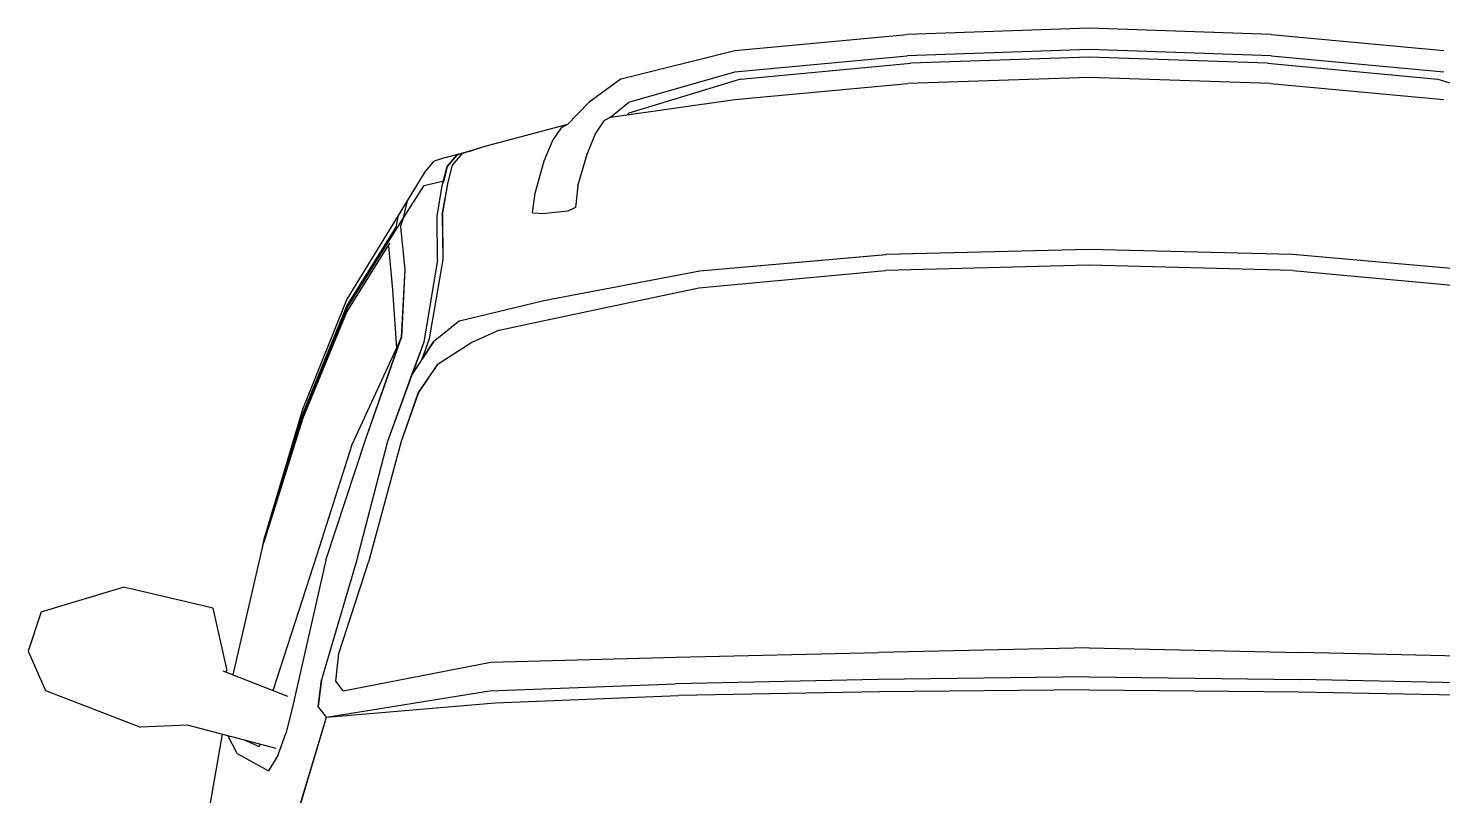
# Model space of a CAD drawing. Header units: millimetres. Extents: x 1343 to 64046, y 44602 to 77982.
# Drawn here: x 16596 to 17797, y 55961 to 56613 of the extents above; entities that cross this region are included whole.
import ezdxf

# ---------------------------------------------------------------- set-up
doc = ezdxf.new("R2010")
doc.units = ezdxf.units.MM

# ---------------------------------------------------------------- blocks, each defined once
blk = doc.blocks.new('A$C54F459B4')
for p, q in [((901, 1660.4), (746.5, 1655.1)), ((1055.4, 1655.1), (901, 1660.4)), ((599.9, 1641.6), (746.5, 1655.1)), ((1055.4, 1655.1), (1202, 1641.6)), ((503.4, 1617.5), (599.9, 1641.6)), ((599.9, 1623.4), (746.5, 1636.9)), ((901, 1642.2), (746.5, 1636.9)), ((901, 1635.8), (749.4, 1630.6)), ((1055.4, 1636.9), (901, 1642.2)), ((1052.5, 1630.6), (901, 1635.8)), ((1055.4, 1636.9), (1202, 1623.4)), ((510, 1597.5), (599.9, 1623.4)), ((604.8, 1617), (749.4, 1630.6)), ((1052.5, 1630.6), (1197.1, 1617)), ((503.4, 1617.5), (476.2, 1597.6)), ((604.8, 1617), (510, 1588.1)), ((599.9, 1599.7), (747, 1613.3)), ((901, 1618.5), (747, 1613.3)), ((1055, 1613.3), (901, 1618.5)), ((1055, 1613.3), (1202.1, 1599.7)), ((1197.1, 1617), (1291.9, 1588.1)), ((458, 1578.5), (476.2, 1597.6)), ((494.3, 1584.8), (599.9, 1599.7)), ((494.3, 1584.8), (510, 1597.5)), ((510, 1588.1), (508.5, 1586.8)), ((458, 1578.5), (386.7, 1559.6)), ((452.5, 1575.8), (445.6, 1565.8)), ((452.5, 1575.8), (445.6, 1565.8)), ((458, 1578.5), (452.5, 1575.8)), ((458, 1578.5), (456.2, 1577.7)), ((488.8, 1581.6), (482, 1571.4)), ((488.8, 1581.6), (482, 1571.4)), ((494.3, 1584.8), (488.8, 1581.6)), ((494.3, 1584.8), (488.8, 1581.6)), ((438, 1547.7), (445.6, 1565.8)), ((438, 1547.7), (445.6, 1565.8)), ((474.5, 1553.4), (482, 1571.4)), ((474.5, 1553.4), (482, 1571.4)), ((354.4, 1550.4), (344.7, 1547.3)), ((354.4, 1550.4), (375.3, 1556.1)), ((363.8, 1552.4), (355.8, 1543)), ((355.8, 1543), (363.8, 1552.4)), ((368.3, 1553.6), (360.3, 1544.2)), ((368.3, 1553.6), (360.3, 1544.2)), ((386.6, 1559.7), (363.8, 1552.4)), ((363.8, 1552.4), (363.8, 1552.4)), ((363.8, 1552.4), (363.8, 1552.4)), ((386.7, 1559.6), (368.3, 1553.6)), ((368.4, 1553.6), (368.3, 1553.6)), ((386.6, 1559.7), (374.6, 1555.7)), ((466.8, 1526.5), (474.5, 1553.4)), ((466.8, 1526.5), (474.5, 1553.4)), ((321.9, 1513.7), (336.9, 1538.2)), ((336.9, 1538.2), (344.7, 1547.3)), ((351.6, 1526.6), (355.8, 1543)), ((351.6, 1526.6), (355.8, 1543)), ((355.8, 1543), (352.8, 1530.8)), ((355.8, 1543), (355.8, 1543)), ((356.2, 1528), (360.3, 1544.2)), ((356.2, 1528), (360.3, 1544.2)), ((430.4, 1520.1), (438, 1547.7)), ((430.4, 1520.1), (438, 1547.7)), ((318.7, 1499.2), (336.1, 1526.8)), ((336.1, 1526.8), (352.8, 1530.8)), ((347.1, 1500.7), (351.6, 1526.6)), ((347.1, 1500.7), (351.6, 1526.6)), ((351.6, 1526.6), (352.8, 1530.8)), ((351.6, 1501.8), (356.2, 1528)), ((351.6, 1526.6), (351.6, 1526.6)), ((351.7, 1501.8), (356.2, 1528)), ((466.8, 1526.5), (464.6, 1507.9)), ((321.8, 1513.7), (314.2, 1501.2)), ((318.7, 1499.2), (321.9, 1513.7)), ((428.2, 1503.4), (430.4, 1520.1)), ((428.2, 1503.4), (430.4, 1520.1)), ((351.6, 1501.8), (352, 1463.9)), ((351.7, 1501.8), (352, 1463.9)), ((428.2, 1503.4), (439.1, 1502.9)), ((458.2, 1504.9), (439.1, 1502.9)), ((458.2, 1504.9), (439.1, 1502.9)), ((464.6, 1507.9), (458.2, 1504.9)), ((464.6, 1507.9), (458.2, 1504.9)), ((314.2, 1501.2), (270.4, 1430.1)), ((270.5, 1422.3), (318.7, 1499.2)), ((312.2, 1491.4), (270.5, 1424.7)), ((312.2, 1491.4), (270.5, 1424.7)), ((314.2, 1501.2), (312.2, 1491.4)), ((316.2, 1491.5), (318.7, 1499.2)), ((316.2, 1491.5), (316.2, 1491.5)), ((316.2, 1491.5), (319.7, 1455.2)), ((347.1, 1500.7), (347.1, 1500.7)), ((347.6, 1463.4), (347.1, 1500.7)), ((306.8, 1477.6), (270.4, 1419.5)), ((306.7, 1477.6), (271.3, 1420.9)), ((306, 1475.2), (306.7, 1477.6)), ((306, 1475.2), (306.8, 1477.6)), ((306, 1475.2), (309.3, 1438)), ((306, 1475.2), (309.3, 1438)), ((570.3, 1454.1), (728.3, 1468)), ((570.3, 1454.1), (728.4, 1468)), ((901, 1472.4), (728.3, 1468)), ((901, 1472.4), (728.3, 1468)), ((901, 1472.4), (728.4, 1468)), ((1073.6, 1468), (901, 1472.4)), ((1073.6, 1468), (901, 1472.4)), ((1231.7, 1454.1), (1073.6, 1468)), ((1231.7, 1454.1), (1073.6, 1468)), ((1073.6, 1468), (1073.6, 1468)), ((319.7, 1455.2), (316.7, 1397.6)), ((319.7, 1455.2), (316.8, 1397.6)), ((347.6, 1463.4), (335.8, 1393.6)), ((352, 1463.9), (340.5, 1396.3)), ((352, 1463.9), (340.5, 1396.3)), ((347.6, 1463.4), (347.6, 1463.5)), ((437.7, 1429), (570.3, 1454.1)), ((569.3, 1439.7), (728, 1454.4)), ((570.3, 1454.1), (570.3, 1454.1)), ((901, 1459.1), (728, 1454.4)), ((901, 1459.1), (728, 1454.4)), ((1074, 1454.4), (901, 1459.1)), ((1074, 1454.4), (1232.6, 1439.7)), ((270.4, 1430.1), (232.8, 1336.2)), ((309.3, 1438), (312.6, 1388.4)), ((309.3, 1438), (312.6, 1388.5)), ((434.1, 1411.2), (569.3, 1439.7)), ((434.1, 1411.2), (569.3, 1439.7)), ((270.5, 1424.7), (233, 1333)), ((270.5, 1424.7), (233, 1333)), ((270.5, 1422.3), (233, 1331.1)), ((270.5, 1422.2), (233, 1331.1)), ((270.4, 1419.5), (233, 1329)), ((270.5, 1422.3), (270.5, 1422.2)), ((366.3, 1411.6), (437.7, 1429)), ((366.3, 1411.6), (437.7, 1429)), ((437.7, 1429), (437.7, 1429)), ((366.3, 1411.6), (344.1, 1393.7)), ((366.3, 1411.6), (344.1, 1393.7)), ((399.9, 1403.8), (434.1, 1411.2)), ((399.9, 1403.8), (434.1, 1411.2)), ((274.9, 1306.7), (316.8, 1397.6)), ((286.6, 1311.4), (316.8, 1397.6)), ((286.6, 1311.3), (316.7, 1397.6)), ((335.8, 1393.6), (305, 1309.2)), ((335.8, 1393.6), (325.8, 1366.3)), ((344.1, 1393.7), (325.9, 1366.3)), ((335.8, 1393.6), (325.9, 1366.3)), ((340.5, 1396.3), (334.2, 1378.8)), ((334.2, 1378.8), (344.1, 1393.7)), ((344.1, 1393.7), (344.1, 1393.7)), ((399.9, 1403.8), (376.6, 1393.3)), ((399.9, 1403.8), (376.6, 1393.3)), ((376.6, 1393.3), (347.3, 1374.3)), ((376.6, 1393.3), (347.3, 1374.3)), ((334.2, 1378.8), (325.8, 1366.3)), ((347.3, 1374.3), (331.2, 1350.7)), ((347.3, 1374.3), (331.3, 1350.7)), ((334.2, 1378.8), (334.2, 1378.8)), ((325.8, 1366.3), (305, 1309.2)), ((331.2, 1350.7), (316.6, 1309.1)), ((331.3, 1350.7), (316.6, 1309.1)), ((232.8, 1336.2), (200.9, 1228.7)), ((238.3, 1341.8), (233, 1329)), ((233, 1329), (200, 1223.5)), ((200.4, 1225.2), (233, 1331.1)), ((233, 1331.1), (200.4, 1225.2)), ((200.7, 1226.7), (233, 1333)), ((200.7, 1226.7), (233, 1333)), ((233, 1329), (220.4, 1288.8)), ((252.6, 1208.2), (286.6, 1311.4)), ((252.6, 1208.2), (286.6, 1311.3)), ((245.2, 1213.1), (274.9, 1306.7)), ((245.2, 1213.1), (274.9, 1306.7)), ((274.9, 1306.7), (275.6, 1308)), ((305, 1309.2), (278.4, 1206.5)), ((305, 1309.2), (278.4, 1206.5)), ((316.6, 1309.1), (289, 1206.6)), ((316.6, 1309.1), (289, 1206.6)), ((270.5, 1292.7), (270.5, 1292.8)), ((270.5, 1292.6), (270.5, 1292.7)), ((198.9, 1219.2), (200.9, 1228.7)), ((199.8, 1222.7), (200.7, 1226.7)), ((199.9, 1222.9), (200.7, 1226.7)), ((200.8, 1228.4), (200.9, 1228.7)), ((173.9, 1110.8), (199.4, 1221.2)), ((199.4, 1221.2), (200, 1223.5)), ((200.4, 1225.2), (200, 1223.5)), ((207.9, 1097.4), (245.2, 1213.1)), ((252.6, 1208.2), (224.1, 1082.1)), ((252.6, 1208.2), (224.2, 1082.1)), ((245.2, 1213.1), (245.2, 1213.1)), ((278.4, 1206.5), (248.9, 1106.5)), ((263.6, 1128.8), (289, 1206.6)), ((289, 1206.6), (289, 1206.6)), ((11, 1164.4), (80.6, 1185.3)), ((88.3, 1183.6), (80.6, 1185.3)), ((88.4, 1183.6), (88.3, 1183.6)), ((152.3, 1168.6), (88.3, 1183.6)), ((156.6, 1167.4), (152.3, 1168.6)), ((156.6, 1167.4), (168.6, 1114.6)), ((11, 1164.4), (0, 1131)), ((0, 1131), (14.7, 1097.5)), ((550.1, 1125.8), (722, 1129.9)), ((550.1, 1125.8), (722, 1129.9)), ((901, 1133.8), (722, 1129.9)), ((901, 1133.8), (722, 1129.9)), ((901, 1133.8), (1080, 1129.9)), ((901, 1133.8), (1080, 1129.9)), ((1251.9, 1125.8), (1080, 1129.9)), ((1251.9, 1125.8), (1080, 1129.9)), ((261.1, 1105.5), (263.6, 1128.8)), ((261.1, 1105.5), (263.6, 1128.8)), ((267.4, 1097.2), (392.7, 1121.6)), ((392.7, 1121.6), (550.1, 1125.8)), ((392.7, 1121.6), (550.1, 1125.8)), ((165.1, 1114.3), (220, 1092.6)), ((167.8, 1113.2), (168.6, 1114.6)), ((167.8, 1113.2), (168.6, 1114.6)), ((168.6, 1114.6), (168.6, 1114.6)), ((248.9, 1106.5), (246.1, 1083.8)), ((246.2, 1083.8), (248.9, 1106.5)), ((267.4, 1097.2), (261.1, 1105.5)), ((267.4, 1097.2), (261.1, 1105.5)), ((721.7, 1106.7), (549.5, 1103.1)), ((901, 1109.1), (721.7, 1106.7)), ((901, 1109.1), (1080.2, 1106.7)), ((1252.4, 1103.1), (1080.2, 1106.7)), ((14.7, 1097.5), (95.2, 1066.2)), ((253.3, 1074.7), (391.6, 1097.1)), ((391.6, 1097.1), (549.5, 1103.1)), ((396.5, 1087.1), (552.3, 1093.1)), ((723, 1096.4), (552.3, 1093.1)), ((723, 1096.4), (552.3, 1093.1)), ((901, 1098), (723, 1096.4)), ((901, 1098), (1079, 1096.4)), ((1079, 1096.4), (1249.7, 1093.1)), ((1079, 1096.4), (1249.7, 1093.1)), ((224.1, 1082.1), (218.8, 1061)), ((224.2, 1082.1), (218.8, 1061)), ((224.6, 1084.1), (224.6, 1084)), ((253.3, 1074.7), (246.1, 1083.8)), ((253.3, 1074.7), (396.5, 1087.1)), ((396.5, 1087.1), (552.3, 1093.1)), ((219.5, 962.5), (253.3, 1074.7)), ((219.6, 962.5), (253.3, 1074.7)), ((253.3, 1074.7), (253.3, 1074.7)), ((135.3, 1068.1), (95.2, 1066.2)), ((134.9, 1068.2), (210.2, 1048.4)), ((152, 985.6), (164.8, 1060.4)), ((177.5, 1043.8), (169.3, 1059.2)), ((177.5, 1043.8), (169.3, 1059.2)), ((212.3, 1042.9), (218.8, 1061)), ((183.4, 1055.5), (196.1, 1049.9)), ((183.4, 1055.5), (196.1, 1049.8)), ((196.6, 1052), (196.1, 1049.8)), ((177.5, 1043.8), (204, 1029.2)), ((177.5, 1043.8), (204, 1029.2)), ((212.3, 1042.9), (204, 1029.2)), ((212.3, 1042.8), (212.3, 1042.9)), ((241, 1033.8), (241.3, 1034.8)), ((204, 1029.2), (204, 1029.2))]:
    blk.add_line(p, q)

msp = doc.modelspace()

# ---------------------------------------------------------------- block references
msp.add_blockref('A$C54F459B4', (16595.6, 54953))

doc.saveas('drawing.dxf')
